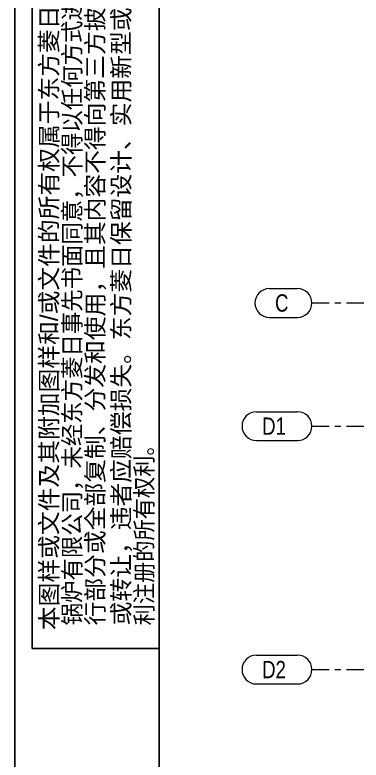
# Model space of a CAD drawing. Header units: millimetres. Extents: x 6786 to 7380, y -302 to 118.
# Drawn here: x 6785.8 to 6845.9, y -235.4 to -106 of the extents above; entities that cross this region are included whole.
import ezdxf

# ---------------------------------------------------------------- set-up
doc = ezdxf.new("R2010")
doc.units = ezdxf.units.MM
doc.linetypes.add('XKITLINE00', pattern=[0])
doc.linetypes.add('XKITLINE03', pattern=[6, 3, -1, 1, -1])
doc.layers.add('S-GRID', color=1, linetype='Continuous', lineweight=0)
doc.styles.add('Arial', font='arial.ttf')
doc.styles.add('STYLE_3', font='arial.ttf', dxfattribs={"height": 0.2})

msp = doc.modelspace()

# ---------------------------------------------------------------- linework, layer by layer
at = {"color": 1, "linetype": 'XKITLINE00'}
msp.add_line((6785.84, 118.02), (6785.84, -301.98), dxfattribs=at)
at = {"color": 0, "linetype": 'XKITLINE00'}
for p, q in [((6810.84, -291.98), (6810.84, 108.02)), ((6788.84, 24.02), (6788.84, -215.98)), ((6810.84, -215.98), (6810.84, 24.02)), ((6788.84, -215.98), (6810.84, -215.98))]:
    msp.add_line(p, q, dxfattribs=at)
at = {"layer": 'S-GRID', "color": 4, "linetype": 'XKITLINE00', "lineweight": 0}
for p, q in [((6829.95, -153.53), (6834.84, -153.53)), ((6829.95, -158.53), (6834.84, -158.53)), ((6827.72, -174.9), (6834.84, -174.9)), ((6827.72, -179.9), (6834.84, -179.9)), ((6827.72, -217.15), (6834.84, -217.15)), ((6827.72, -222.15), (6834.84, -222.15))]:
    msp.add_line(p, q, dxfattribs=at)
at = {"layer": 'S-GRID', "color": 4, "linetype": 'XKITLINE03', "lineweight": 0}
for p, q in [((6837.34, -156.03), (7235.01, -156.03)), ((6837.34, -177.4), (7235.01, -177.4)), ((6837.34, -219.65), (7235.01, -219.65))]:
    msp.add_line(p, q, dxfattribs=at)
at = {"layer": 'S-GRID', "color": 4, "linetype": 'XKITLINE00', "lineweight": 0}
for centre, start, end in [((6829.95, -156.03), 90, 270), ((6834.84, -156.03), 270, 90), ((6827.72, -177.4), 90, 270), ((6834.84, -177.4), 270, 90), ((6827.72, -219.65), 90, 270), ((6834.84, -219.65), 270, 90)]:
    msp.add_arc(centre, 2.5, start, end, dxfattribs=at)

# ---------------------------------------------------------------- texts
at = {"color": 1, "style": 'STYLE_3'}
for s, width, p in [('行部分或全部复制、分发和使用，且其内容不得向第三方披露', 1.008, (6801.25, -211.98)), ('或转让，违者应赔偿损失。东方菱日保留设计、实用新型或专', 1.008, (6805.75, -211.98)), ('锅炉有限公司，未经东方菱日事先书面同意，不得以任何方式进', 0.95, (6797.25, -211.98)), (' 本图样或文件及其附加图样和/或文件的所有权属于东方菱日', 1.008, (6793.25, -213.98)), ('利注册的所有权利。', 0.9, (6809.75, -211.98))]:
    msp.add_text(s, height=3, rotation=90, dxfattribs=dict(at, width=width)).set_placement(p)
at = {"layer": 'S-GRID', "color": 4, "style": 'Arial', "width": 0.765}
for s, p in [('C', (6830.95, -157.53)), ('D1', (6828.72, -178.9)), ('D2', (6828.72, -221.15))]:
    msp.add_text(s, height=3, dxfattribs=at).set_placement(p)

doc.saveas('drawing.dxf')
